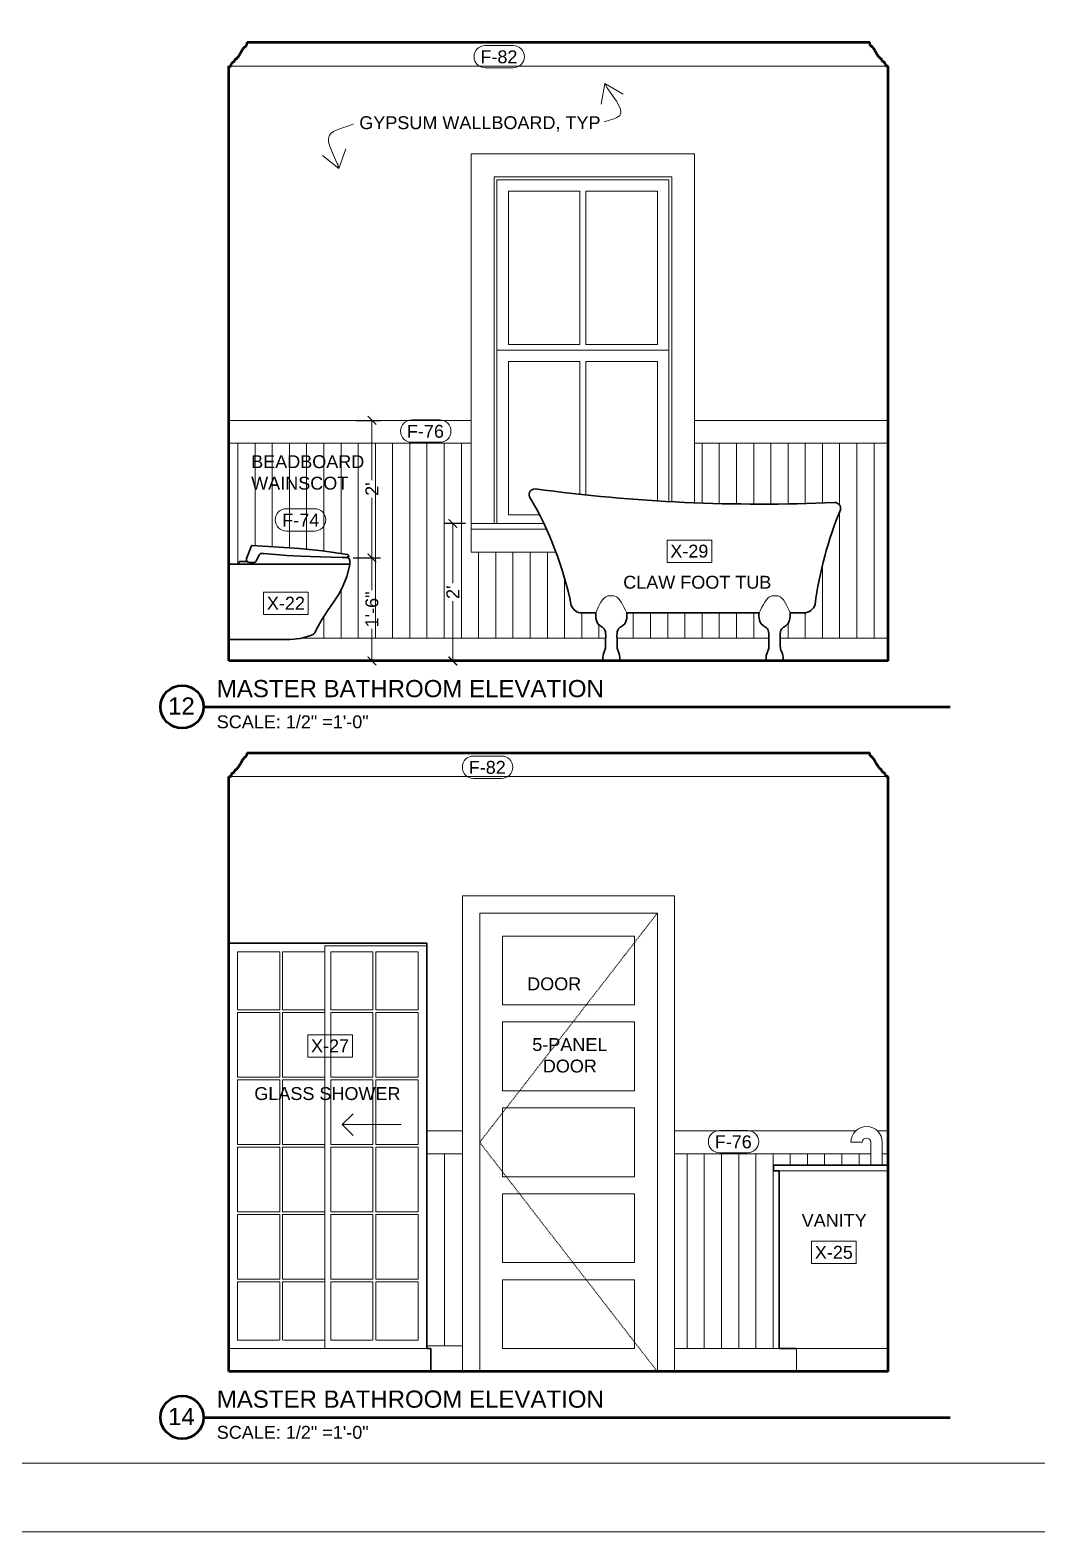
# Model space of a CAD drawing. Header units: inches. Extents: x -4969 to 16721, y 2489 to 24693.
# Drawn here: x 2910.7 to 3086.4, y 3602.5 to 3864.6 of the extents above; entities that cross this region are included whole.
import ezdxf

# ---------------------------------------------------------------- set-up
doc = ezdxf.new("R2010")
doc.units = ezdxf.units.IN
doc.header["$MEASUREMENT"] = 0
doc.linetypes.add('DASHED2', pattern=[0.375, 0.25, -0.125])
doc.layers.get('0').update_dxf_attribs({"lineweight": 5})
doc.layers.add('0-NPLT', color=1, linetype='Continuous', plot=False)
for name, color, linetype, lineweight in [('1', 1, 'Continuous', 9), ('2', 6, 'Continuous', 20), ('3', 3, 'Continuous', 30), ('5', 4, 'Continuous', 50), ('A-DIMSx', 7, 'Continuous', 9), ('A-SYMB', 7, 'Continuous', 20), ('A-TEXTx', 7, 'Continuous', 20), ('TB-11x17', 7, 'Continuous', 100)]:
    doc.layers.add(name, color=color, linetype=linetype, lineweight=lineweight)
doc.styles.get("Standard").update_dxf_attribs({"font": 'Arial.ttf'})
doc.dimstyles.get("Standard").update_dxf_attribs({"dimtxt": 3, "dimasz": 2, "dimexe": 0.03125, "dimexo": 0.0625, "dimgap": 0.03125, "dimtad": 0, "dimtoh": 1, "dimdec": 4, "dimlfac": 0.99985, "dimzin": 0, "dimdsep": 46, "dimlunit": 4, "dimtxsty": 'Standard', "dimblk": 'ARCHTICK', "dimblk1": 'ARCHTICK', "dimblk2": 'ARCHTICK', "dimcen": 0.09, "dimclrt": 256, "dimadec": 0, "dimazin": 0, "dimtfac": 1, "dimtdec": 4, "dimtofl": 0, "dimtmove": 0, "dimatfit": 3, "dimfxl": 1, "dimtolj": 1, "dimtzin": 0, "dimarcsym": 0})

# ---------------------------------------------------------------- blocks, each defined once
blk = doc.blocks.new('CALLOUT - FINISHES')
at = {"layer": 'A-SYMB', "lineweight": 20, "ltscale": 0.1}
for p, q in [((6510.71, 5650.46), (6520.5, 5650.46)), ((6520.5, 5642.67), (6510.71, 5642.67))]:
    blk.add_line(p, q, dxfattribs=at)
for centre, start, end in [((6510.71, 5646.57), 90, 270), ((6520.5, 5646.57), 270, 90)]:
    blk.add_arc(centre, 3.9, start, end, dxfattribs=at)
blk = doc.blocks.new('CALLOUT - EQUIPMENT')
at = {"layer": 'A-SYMB', "lineweight": 20, "ltscale": 0.1}
for p, q in [((6507.92, 5642.87), (6523.51, 5642.87)), ((6507.92, 5635.08), (6507.92, 5642.87)), ((6523.51, 5635.08), (6523.51, 5642.87)), ((6523.51, 5635.08), (6507.92, 5635.08))]:
    blk.add_line(p, q, dxfattribs=at)
blk = doc.blocks.new('_ArchTick')
at = {"color": 0, "linetype": 'ByBlock', "lineweight": 0, "const_width": 0.15}
blk.add_lwpolyline([(-0.5, -0.5), (0.5, 0.5)], dxfattribs=at)
blk = doc.blocks.new('*D606')
at = {"layer": 'A-DIMSx', "color": 0, "lineweight": -2, "ltscale": 0.1, "transparency": 16777216}
for p, q in [((2967.03, 3772.5), (2971.82, 3772.5)), ((2967.02, 3754.5), (2971.82, 3754.5))]:
    blk.add_line(p, q, dxfattribs=at)
at = {"layer": 'A-DIMSx', "color": 0, "lineweight": 5, "ltscale": 0.1, "transparency": 16777216}
for p, q in [((2970.32, 3772.5), (2970.32, 3766.89)), ((2970.32, 3754.5), (2970.32, 3760.12))]:
    blk.add_line(p, q, dxfattribs=at)
at = {"layer": 'Defpoints', "color": 0, "ltscale": 0.1, "transparency": 16777216}
for p in [(2966.03, 3772.5), (2966.02, 3754.5), (2970.32, 3754.5)]:
    blk.add_point(p, dxfattribs=at)
at = {"layer": 'A-DIMSx', "color": 0, "lineweight": 5, "ltscale": 0.1, "transparency": 16777216, "xscale": 1.5, "yscale": 1.5, "zscale": 1.5}
for p, rotation in [((2970.32, 3772.5), 90), ((2970.32, 3754.5), 270)]:
    blk.add_blockref('_ArchTick', p, dxfattribs=dict(at, rotation=rotation))
at = {"layer": 'A-DIMSx', "ltscale": 0.1, "transparency": 16777216, "insert": (2970.32, 3763.5), "char_height": 2.25, "attachment_point": 5, "rotation": 90}
blk.add_mtext('\\A1;1\'-6"', dxfattribs=at)
blk = doc.blocks.new('dreamline shower')
at = {"layer": '1'}
for p, q in [((3351.43, 4361.46), (3333.68, 4361.46)), ((3342.56, 4360.43), (3335.18, 4360.43)), ((3335.18, 4360.43), (3335.18, 4350.31)), ((3342.56, 4360.43), (3342.56, 4350.31)), ((3350.43, 4360.43), (3343.06, 4360.43)), ((3343.06, 4360.43), (3343.06, 4350.31)), ((3350.43, 4360.43), (3350.43, 4350.31)), ((3351.43, 4360.43), (3358.81, 4360.43)), ((3351.43, 4360.43), (3351.43, 4350.31)), ((3358.81, 4360.43), (3358.81, 4350.31)), ((3359.31, 4360.43), (3366.68, 4360.43)), ((3359.31, 4360.43), (3359.31, 4350.31)), ((3366.68, 4360.43), (3366.68, 4350.31)), ((3335.18, 4350.31), (3342.56, 4350.31)), ((3335.18, 4349.81), (3335.18, 4338.56)), ((3335.18, 4349.81), (3342.56, 4349.81)), ((3342.56, 4349.81), (3342.56, 4338.56)), ((3343.06, 4350.31), (3350.43, 4350.31)), ((3343.06, 4349.81), (3343.06, 4338.56)), ((3343.06, 4349.81), (3350.43, 4349.81)), ((3350.43, 4349.81), (3350.43, 4338.56)), ((3358.81, 4350.31), (3351.43, 4350.31)), ((3351.43, 4349.81), (3351.43, 4338.56)), ((3358.81, 4349.81), (3351.43, 4349.81)), ((3358.81, 4349.81), (3358.81, 4338.56)), ((3366.68, 4350.31), (3359.31, 4350.31)), ((3359.31, 4349.81), (3359.31, 4338.56)), ((3366.68, 4349.81), (3359.31, 4349.81)), ((3366.68, 4349.81), (3366.68, 4338.56)), ((3335.18, 4338.56), (3342.56, 4338.56)), ((3335.18, 4338.06), (3335.18, 4326.81)), ((3335.18, 4338.06), (3342.56, 4338.06)), ((3342.56, 4338.06), (3342.56, 4326.81)), ((3343.06, 4338.56), (3350.43, 4338.56)), ((3343.06, 4338.06), (3343.06, 4326.81)), ((3343.06, 4338.06), (3350.43, 4338.06)), ((3350.43, 4338.06), (3350.43, 4326.81)), ((3358.81, 4338.56), (3351.43, 4338.56)), ((3351.43, 4338.06), (3351.43, 4326.81)), ((3358.81, 4338.06), (3351.43, 4338.06)), ((3358.81, 4338.06), (3358.81, 4326.81)), ((3366.68, 4338.56), (3359.31, 4338.56)), ((3359.31, 4338.06), (3359.31, 4326.81)), ((3366.68, 4338.06), (3359.31, 4338.06)), ((3366.68, 4338.06), (3366.68, 4326.81)), ((3335.18, 4326.81), (3342.56, 4326.81)), ((3335.18, 4326.31), (3335.18, 4315.06)), ((3335.18, 4326.31), (3342.56, 4326.31)), ((3342.56, 4326.31), (3342.56, 4315.06)), ((3343.06, 4326.81), (3350.43, 4326.81)), ((3343.06, 4326.31), (3343.06, 4315.06)), ((3343.06, 4326.31), (3350.43, 4326.31)), ((3350.43, 4326.31), (3350.43, 4315.06)), ((3358.81, 4326.81), (3351.43, 4326.81)), ((3351.43, 4326.31), (3351.43, 4315.06)), ((3358.81, 4326.31), (3351.43, 4326.31)), ((3358.81, 4326.31), (3358.81, 4315.06)), ((3366.68, 4326.81), (3359.31, 4326.81)), ((3359.31, 4326.31), (3359.31, 4315.06)), ((3366.68, 4326.31), (3359.31, 4326.31)), ((3366.68, 4326.31), (3366.68, 4315.06)), ((3335.18, 4315.06), (3342.56, 4315.06)), ((3335.18, 4314.56), (3335.18, 4303.31)), ((3335.18, 4314.56), (3342.56, 4314.56)), ((3342.56, 4314.56), (3342.56, 4303.31)), ((3343.06, 4315.06), (3350.43, 4315.06)), ((3343.06, 4314.56), (3343.06, 4303.31)), ((3343.06, 4314.56), (3350.43, 4314.56)), ((3350.43, 4314.56), (3350.43, 4303.31)), ((3358.81, 4315.06), (3351.43, 4315.06)), ((3351.43, 4314.56), (3351.43, 4303.31)), ((3358.81, 4314.56), (3351.43, 4314.56)), ((3358.81, 4314.56), (3358.81, 4303.31)), ((3366.68, 4315.06), (3359.31, 4315.06)), ((3359.31, 4314.56), (3359.31, 4303.31)), ((3366.68, 4314.56), (3359.31, 4314.56)), ((3366.68, 4314.56), (3366.68, 4303.31)), ((3335.18, 4303.31), (3342.56, 4303.31)), ((3335.18, 4302.81), (3335.18, 4292.68)), ((3335.18, 4302.81), (3342.56, 4302.81)), ((3342.56, 4302.81), (3342.56, 4292.68)), ((3343.06, 4303.31), (3350.43, 4303.31)), ((3343.06, 4302.81), (3343.06, 4292.68)), ((3343.06, 4302.81), (3350.43, 4302.81)), ((3350.43, 4302.81), (3350.43, 4292.68)), ((3358.81, 4303.31), (3351.43, 4303.31)), ((3351.43, 4302.81), (3351.43, 4292.68)), ((3358.81, 4302.81), (3351.43, 4302.81)), ((3358.81, 4302.81), (3358.81, 4292.68)), ((3366.68, 4303.31), (3359.31, 4303.31)), ((3359.31, 4302.81), (3359.31, 4292.68)), ((3366.68, 4302.81), (3359.31, 4302.81)), ((3366.68, 4302.81), (3366.68, 4292.68)), ((3342.43, 4292.68), (3335.18, 4292.68)), ((3350.43, 4292.68), (3343.18, 4292.68)), ((3351.43, 4292.68), (3358.68, 4292.68)), ((3359.43, 4292.68), (3366.68, 4292.68))]:
    blk.add_line(p, q, dxfattribs=at)
at = {"layer": '2', "ltscale": 0.25}
for p, q in [((3351.43, 4361.46), (3351.43, 4291.18)), ((3368.18, 4291.18), (3333.68, 4291.18))]:
    blk.add_line(p, q, dxfattribs=at)
at = {"layer": '3'}
for p, q in [((3368.18, 4361.93), (3333.68, 4361.93)), ((3333.68, 4361.93), (3333.68, 4291.18))]:
    blk.add_line(p, q, dxfattribs=at)
blk.add_lwpolyline([(3333.68, 4291.18), (3332.93, 4291.18), (3332.93, 4287.18)], dxfattribs=at)
blk = doc.blocks.new('clawfoot bath streamline 55in elevation')
at = {"layer": '1'}
for points, knots in [([(3737.46, 4295.58), (3738.03, 4296.93), (3738.7, 4298.54), (3739.96, 4298.58), (3740.17, 4298.58)], [9.406099, 9.406099, 9.406099, 9.406099, 12.502991, 13.106703, 13.106703, 13.106703, 13.106703]), ([(3742.87, 4295.58), (3742.21, 4296.92), (3741.39, 4298.59), (3740.37, 4298.58), (3740.17, 4298.58)], [10.057946, 10.057946, 10.057946, 10.057946, 12.502991, 13.106703, 13.106703, 13.106703, 13.106703]), ([(3765.95, 4295.58), (3766.61, 4296.92), (3767.42, 4298.59), (3768.45, 4298.58), (3768.65, 4298.58)], [10.057946, 10.057946, 10.057946, 10.057946, 12.502991, 13.106703, 13.106703, 13.106703, 13.106703]), ([(3771.35, 4295.58), (3770.79, 4296.93), (3770.12, 4298.54), (3768.86, 4298.58), (3768.65, 4298.58)], [9.406099, 9.406099, 9.406099, 9.406099, 12.502991, 13.106703, 13.106703, 13.106703, 13.106703])]:
    blk.add_open_spline(points, degree=3, knots=knots, dxfattribs=at)
at = {"layer": '3', "ltscale": 0.25}
for p, q in [((3735.05, 4295.58), (3737.46, 4295.58)), ((3742.87, 4295.58), (3765.95, 4295.58)), ((3771.35, 4295.58), (3773.77, 4295.58))]:
    blk.add_line(p, q, dxfattribs=at)
for centre, radius, start, end in [((3726.83, 4316.21), 1, 87.4022, 201), ((3766.29, 4607.99), 293.43, 262.281, 272.5057), ((3673.44, 4284.83), 60.94, 11.3929, 30.6071), ((3779.16, 4313.84), 1, 345, 92.5057), ((3842.97, 4287.89), 67.89, 157.7672, 172.2328), ((3735.05, 4297.58), 2, 201, 270), ((3773.77, 4297.58), 2, 270, 345)]:
    blk.add_arc(centre, radius, start, end, dxfattribs=at)
for points in [[(3738.67, 4287.18), (3738.66, 4287.61), (3738.66, 4288.27), (3739.25, 4289.34), (3739.07, 4290.85), (3739.35, 4292.79), (3737.73, 4293.48), (3737.4, 4294.54), (3737.45, 4295.42), (3737.46, 4295.58)], [(3741.67, 4287.18), (3741.67, 4287.61), (3741.67, 4288.27), (3741.08, 4289.34), (3741.26, 4290.85), (3740.98, 4292.79), (3742.61, 4293.48), (3742.93, 4294.54), (3742.89, 4295.42), (3742.87, 4295.58)], [(3767.15, 4287.18), (3767.15, 4287.61), (3767.15, 4288.27), (3767.73, 4289.34), (3767.56, 4290.85), (3767.84, 4292.79), (3766.21, 4293.48), (3765.89, 4294.54), (3765.93, 4295.42), (3765.95, 4295.58)], [(3770.15, 4287.18), (3770.15, 4287.61), (3770.16, 4288.27), (3769.57, 4289.34), (3769.74, 4290.85), (3769.46, 4292.79), (3771.09, 4293.48), (3771.41, 4294.54), (3771.37, 4295.42), (3771.35, 4295.58)]]:
    blk.add_open_spline(points, degree=3, knots=[0, 0, 0, 0, 1.260464, 1.948843, 3.534654, 5.902875, 6.578763, 8.467629, 8.904606, 8.904606, 8.904606, 8.904606], dxfattribs=at)
blk = doc.blocks.new('BORDER 11X17')
at = {"layer": '0-NPLT', "lineweight": 9, "ltscale": 0.1}
blk.add_lwpolyline([(29864.74, -10461.77), (29048.74, -10461.77), (29048.74, -10989.77), (29864.74, -10989.77), (29864.74, -10461.77)], dxfattribs=at)
blk.add_lwpolyline([(29792.74, -10473.77), (29078.74, -10473.77), (29078.74, -10977.77), (29792.74, -10977.77)], close=True, dxfattribs=at)
blk = doc.blocks.new('*D615')
at = {"layer": 'A-DIMSx', "color": 0, "lineweight": -2, "ltscale": 0.1, "transparency": 16777216}
for p, q in [((2986.62, 3778.5), (2982.93, 3778.5)), ((2986.62, 3754.5), (2982.93, 3754.5))]:
    blk.add_line(p, q, dxfattribs=at)
at = {"layer": 'A-DIMSx', "color": 0, "lineweight": 5, "ltscale": 0.1, "transparency": 16777216}
for p, q in [((2984.43, 3778.5), (2984.43, 3768.06)), ((2984.43, 3754.5), (2984.43, 3764.95))]:
    blk.add_line(p, q, dxfattribs=at)
at = {"layer": 'Defpoints', "color": 0, "ltscale": 0.1, "transparency": 16777216}
for p in [(2987.62, 3778.5), (2984.43, 3754.5), (2987.62, 3754.5)]:
    blk.add_point(p, dxfattribs=at)
at = {"layer": 'A-DIMSx', "color": 0, "lineweight": 5, "ltscale": 0.1, "transparency": 16777216, "xscale": 1.5, "yscale": 1.5, "zscale": 1.5}
for p, rotation in [((2984.43, 3778.5), 90), ((2984.43, 3754.5), 270)]:
    blk.add_blockref('_ArchTick', p, dxfattribs=dict(at, rotation=rotation))
at = {"layer": 'A-DIMSx', "ltscale": 0.1, "transparency": 16777216, "insert": (2984.43, 3766.5), "char_height": 2.25, "attachment_point": 5, "rotation": 90}
blk.add_mtext("\\A1;2'", dxfattribs=at)
blk = doc.blocks.new('*D616')
at = {"layer": 'A-DIMSx', "color": 0, "lineweight": -2, "ltscale": 0.1, "transparency": 16777216}
for p, q in [((2967.5, 3796.5), (2971.82, 3796.5)), ((2967.03, 3772.5), (2971.82, 3772.5))]:
    blk.add_line(p, q, dxfattribs=at)
at = {"layer": 'A-DIMSx', "color": 0, "lineweight": 5, "ltscale": 0.1, "transparency": 16777216}
for p, q in [((2970.32, 3796.5), (2970.32, 3786.06)), ((2970.32, 3772.5), (2970.32, 3782.95))]:
    blk.add_line(p, q, dxfattribs=at)
at = {"layer": 'Defpoints', "color": 0, "ltscale": 0.1, "transparency": 16777216}
for p in [(2966.5, 3796.5), (2970.32, 3796.5), (2966.03, 3772.5)]:
    blk.add_point(p, dxfattribs=at)
at = {"layer": 'A-DIMSx', "color": 0, "lineweight": 5, "ltscale": 0.1, "transparency": 16777216, "xscale": 1.5, "yscale": 1.5, "zscale": 1.5}
for p, rotation in [((2970.32, 3796.5), 90), ((2970.32, 3772.5), 270)]:
    blk.add_blockref('_ArchTick', p, dxfattribs=dict(at, rotation=rotation))
at = {"layer": 'A-DIMSx', "ltscale": 0.1, "transparency": 16777216, "insert": (2970.32, 3784.5), "char_height": 2.25, "attachment_point": 5, "rotation": 90}
blk.add_mtext("\\A1;2'", dxfattribs=at)

msp = doc.modelspace()

# ---------------------------------------------------------------- hatches: boundary and pattern name
at = {"layer": '1', "ltscale": 0.25}
h = msp.add_hatch(dxfattribs=at)
h.set_pattern_fill('ANSI31', color=256, scale=24, angle=45, style=0)
h.set_pattern_definition([(90, (-728.0746, -532.6808), (-3, 9e-16), [])])
edge = h.paths.add_edge_path()
edge.add_line((2987.6216451, 3792.5008993), (2945.3715963, 3792.5008975))
edge.add_line((2945.3715963, 3792.5008975), (2945.3715963, 3771.4120097))
edge.add_line((2945.3715963, 3771.4120097), (2947.113402, 3771.4120097))
edge.add_line((2947.113402, 3771.4120097), (2947.113402, 3771.8449291))
edge.add_line((2947.113402, 3771.8449291), (2948.4244718, 3771.8437386))
edge.add_line((2948.4244718, 3771.8437386), (2948.4507484, 3771.8529354))
edge.add_line((2948.4507484, 3771.8529354), (2948.4592882, 3771.8647599))
edge.add_line((2948.4592882, 3771.8647599), (2948.4652005, 3771.8844673))
edge.add_line((2948.4652005, 3771.8844673), (2948.4630461, 3772.020673))
edge.add_line((2948.4630461, 3772.020673), (2948.4402288, 3772.0588787))
edge.add_line((2948.4402288, 3772.0588787), (2948.4318675, 3772.3264429))
edge.add_line((2948.4318675, 3772.3264429), (2949.3380222, 3774.6729954))
edge.add_line((2949.3380222, 3774.6729954), (2954.1408868, 3774.3954108))
edge.add_line((2954.1408868, 3774.3954108), (2957.6390583, 3774.1505925))
edge.add_line((2957.6390583, 3774.1505925), (2961.683261, 3773.7413328))
edge.add_line((2961.683261, 3773.7413328), (2966.1412965, 3773.0881492))
edge.add_line((2966.1412965, 3773.0881492), (2966.2519051, 3772.9473746))
edge.add_line((2966.2519051, 3772.9473746), (2966.3405345, 3772.6620311))
edge.add_line((2966.3405345, 3772.6620311), (2966.0292048, 3772.6770954))
edge.add_line((2966.0292048, 3772.6770954), (2966.0266738, 3772.5632031))
edge.add_line((2966.0266738, 3772.5632031), (2966.2983883, 3772.4424411))
edge.add_line((2966.2983883, 3772.4424411), (2966.4722826, 3772.0560861))
edge.add_line((2966.4722826, 3772.0560861), (2966.5042494, 3771.7272848))
edge.add_line((2966.5042494, 3771.7272848), (2966.4447323, 3771.4120097))
edge.add_line((2966.4447323, 3771.4120097), (2966.4261684, 3771.0273075))
edge.add_line((2966.4261684, 3771.0273075), (2965.9419269, 3769.2200936))
edge.add_line((2965.9419269, 3769.2200936), (2965.1788422, 3767.3836637))
edge.add_line((2965.1788422, 3767.3836637), (2964.5658419, 3766.1613991))
edge.add_line((2964.5658419, 3766.1613991), (2963.6376601, 3764.7483001))
edge.add_line((2963.6376601, 3764.7483001), (2962.5562578, 3763.2265396))
edge.add_line((2962.5562578, 3763.2265396), (2961.5147857, 3761.6183678))
edge.add_line((2961.5147857, 3761.6183678), (2960.6350997, 3760.045336))
edge.add_line((2960.6350997, 3760.045336), (2960.3042217, 3759.3621845))
edge.add_line((2960.3042217, 3759.3621845), (2960.104597, 3759.1625598))
edge.add_line((2960.104597, 3759.1625598), (2959.9072553, 3759.0529256))
edge.add_line((2959.9072553, 3759.0529256), (2959.628471, 3758.9464237))
edge.add_line((2959.628471, 3758.9464237), (2958.8915628, 3758.7036284))
edge.add_line((2958.8915628, 3758.7036284), (2958.0585229, 3758.5008975))
edge.add_line((2958.0585229, 3758.5008975), (3011.1034271, 3758.5008975))
edge.add_spline(control_points=[(3011.1034271, 3758.5008975), (3011.1236121, 3759.2105301), (3011.1226038, 3760.1758225), (3009.6512653, 3760.7946355), (3009.3301291, 3761.8604976), (3009.3718431, 3762.7364927), (3009.3893865, 3762.9008975)], knot_values=[4.0085800984, 4.0085800984, 4.0085800984, 4.0085800984, 5.9028754533, 6.5787627045, 8.4676293766, 8.9046058997, 8.9046058997, 8.9046058997, 8.9046058997], degree=3, periodic=0)
edge.add_line((3009.3893865, 3762.9008975), (3006.9760078, 3762.9008975))
edge.add_arc((3006.9760078, 3764.9008975), 2, 201, 270, ccw=False)
edge.add_arc((2945.3683865, 3752.1461277), 60.9412575, 11.392851904, 20.502329752)
edge.add_line((3002.4494998, 3773.4905269), (2987.6216559, 3773.4905269))
edge.add_line((2987.6216559, 3773.4905269), (2987.6216559, 3778.5008971))
edge.add_line((2987.6216559, 3778.5008971), (2987.6216451, 3792.5008993))
edge = h.paths.add_edge_path()
edge.add_spline(control_points=[(3039.5893024, 3758.5008975), (3039.6094874, 3759.2105301), (3039.608479, 3760.1758225), (3038.1371406, 3760.7946355), (3037.8160043, 3761.8604976), (3037.8577183, 3762.7364927), (3037.8752617, 3762.9008975)], knot_values=[4.0085800984, 4.0085800984, 4.0085800984, 4.0085800984, 5.9028754533, 6.5787627045, 8.4676293766, 8.9046058997, 8.9046058997, 8.9046058997, 8.9046058997], degree=3, periodic=0)
edge.add_line((3037.8752617, 3762.9008975), (3014.7930639, 3762.9008975))
edge.add_spline(control_points=[(3014.7930639, 3762.9008975), (3014.8106073, 3762.7364927), (3014.8523213, 3761.8604976), (3014.531185, 3760.7946355), (3013.0598466, 3760.1758225), (3013.0588383, 3759.2105301), (3013.0790232, 3758.5008975)], knot_values=[4.0085800984, 4.0085800984, 4.0085800984, 4.0085800984, 4.4455566216, 6.3344232937, 7.0103105449, 8.9046058997, 8.9046058997, 8.9046058997, 8.9046058997], degree=3, periodic=0)
edge.add_line((3013.0790232, 3758.5008975), (3039.5893024, 3758.5008975))
edge = h.paths.add_edge_path()
edge.add_line((3060.3715963, 3792.5008979), (3026.6215462, 3792.5008993))
edge.add_line((3026.6215462, 3792.5008993), (3026.6215379, 3782.101706))
edge.add_arc((3038.210571, 4075.3076871), 293.4349213, 267.736549471, 272.505654611)
edge.add_arc((3051.0826725, 3781.1542715), 1, -15.000000001, 92.505654611, ccw=False)
edge.add_arc((3114.8907891, 3755.2080806), 67.8894838, 157.767221379, 172.232778621)
edge.add_arc((3045.6923178, 3764.9008975), 2, 270, 345, ccw=False)
edge.add_line((3045.6923178, 3762.9008975), (3043.2789391, 3762.9008975))
edge.add_spline(control_points=[(3043.2789391, 3762.9008975), (3043.2964826, 3762.7364927), (3043.3381965, 3761.8604976), (3043.0170603, 3760.7946355), (3041.5457218, 3760.1758225), (3041.5447135, 3759.2105301), (3041.5648985, 3758.5008975)], knot_values=[4.0085800984, 4.0085800984, 4.0085800984, 4.0085800984, 4.4455566216, 6.3344232937, 7.0103105449, 8.9046058997, 8.9046058997, 8.9046058997, 8.9046058997], degree=3, periodic=0)
edge.add_line((3041.5648985, 3758.5008975), (3060.3715963, 3758.5008975))
edge.add_line((3060.3715963, 3758.5008975), (3060.3715963, 3792.5008979))
h = msp.add_hatch(dxfattribs=at)
h.set_pattern_fill('ANSI31', color=256, scale=24, angle=45, style=0)
h.set_pattern_definition([(90, (-535.6905, -656.6808), (-3, 9e-16), [])])
h.paths.add_polyline_path([(3042.6215963, 3665.5008975), (3041.6215963, 3665.5008975), (3041.6215963, 3666.5008975), (3057.3715963, 3666.5008975), (3057.3715963, 3668.5008974), (3023.1215963, 3668.5008974), (3023.1215963, 3634.5008975), (3042.6215963, 3634.5008975)])

# ---------------------------------------------------------------- linework, layer by layer
for p, q in [((2945.3715963, 3858.3298313), (3060.0000785, 3858.3298313)), ((2945.3715963, 3734.3298313), (3060.0000785, 3734.3298313)), ((2993.1215963, 3694.5008975), (3016.1215963, 3694.5008975))]:
    msp.add_line(p, q, dxfattribs=at)
at = {"layer": '1'}
for p, q in [((3026.6215865, 3842.9908384), (2987.6216061, 3843.0005606)), ((2987.6216061, 3843.0005606), (2987.6216559, 3778.5008971)), ((3026.6215865, 3842.9908384), (3026.6215379, 3782.101706)), ((3022.6215963, 3838.9965931), (2991.6215963, 3838.9948408)), ((2991.6215963, 3838.9948408), (2991.6215963, 3778.5008922)), ((3022.6215963, 3838.9965931), (3022.6215963, 3782.287147)), ((2994.1215963, 3809.7457307), (2994.1215963, 3836.4957307)), ((3006.6215963, 3836.4957307), (2994.1215963, 3836.4957307)), ((3006.6215963, 3809.7457307), (3006.6215963, 3836.4957307)), ((3007.6215963, 3836.4957307), (3020.1215963, 3836.4957307)), ((3007.6215963, 3809.7457307), (3007.6215963, 3836.4957307)), ((3020.1215963, 3809.7457307), (3020.1215963, 3836.4957307)), ((3022.1215963, 3808.7467324), (2992.1215544, 3808.745063)), ((2994.1215963, 3809.7457307), (3006.6215963, 3809.7457307)), ((3020.1215963, 3809.7457307), (3007.6215963, 3809.7457307)), ((2994.1215963, 3779.9957307), (2994.1215963, 3806.7457307)), ((3006.6215963, 3806.7457307), (2994.1215963, 3806.7457307)), ((3006.6215963, 3783.5780353), (3006.6215963, 3806.7457307)), ((3007.6215963, 3806.7457307), (3020.1215963, 3806.7457307)), ((3007.6215963, 3783.471487), (3007.6215963, 3806.7457307)), ((3020.1215963, 3782.4308494), (3020.1215963, 3806.7457307)), ((2945.3715963, 3792.5008975), (2987.6216451, 3792.5008993)), ((3060.3715963, 3792.5008979), (3026.6215475, 3792.5008993)), ((2994.1215963, 3779.9957307), (2999.5738888, 3779.9957307)), ((2987.6216559, 3778.5008971), (2987.6216559, 3773.4905269)), ((2987.6216559, 3777.5008975), (3000.7847426, 3777.5008975)), ((3002.4494998, 3773.4905269), (2987.6216559, 3773.4905269)), ((3011.1034271, 3758.5008975), (2958.0585229, 3758.5008975)), ((3039.5893024, 3758.5008975), (3013.0790232, 3758.5008975)), ((3060.3715963, 3758.5008975), (3041.5648985, 3758.5008975)), ((2986.1215963, 3713.5008975), (3023.1215963, 3713.5008975)), ((2986.1215963, 3630.5008975), (2986.1215963, 3713.5008975)), ((3023.1215963, 3630.5008975), (3023.1215963, 3713.5008975)), ((2979.8715963, 3668.5008974), (2986.1215963, 3668.5008974)), ((2982.9965963, 3668.5008974), (2982.9965963, 3635.004583)), ((3023.1215963, 3668.5008974), (3057.3715963, 3668.5008974)), ((3059.3715963, 3668.5008974), (3060.3715963, 3668.5008974)), ((2979.8715963, 3635.004583), (2986.1215963, 3635.004583)), ((3041.3715963, 3634.5008975), (3023.1215963, 3634.5008975))]:
    msp.add_line(p, q, dxfattribs=at)
at = {"layer": '1', "linetype": 'DASHED2', "ltscale": 0.25}
for p, q in [((2989.1215963, 3670.5008975), (3020.1215963, 3710.5008975)), ((3020.1215963, 3630.5008975), (2989.1215963, 3670.5008975))]:
    msp.add_line(p, q, dxfattribs=at)
at = {"layer": '1', "ltscale": 0.25}
for points in [[(2993.1215963, 3706.5008975), (2993.1215963, 3694.5008975), (3016.1215963, 3694.5008975), (3016.1215963, 3706.5008975)], [(2993.1215963, 3691.5008975), (2993.1215963, 3679.5008975), (3016.1215963, 3679.5008975), (3016.1215963, 3691.5008975)], [(2993.1215963, 3676.5008975), (2993.1215963, 3664.5008975), (3016.1215963, 3664.5008975), (3016.1215963, 3676.5008975)], [(2993.1215963, 3661.5008975), (2993.1215963, 3649.5008975), (3016.1215963, 3649.5008975), (3016.1215963, 3661.5008975)], [(2993.1215963, 3646.5008975), (2993.1215963, 3634.5008975), (3016.1215963, 3634.5008975), (3016.1215963, 3646.5008975)]]:
    msp.add_lwpolyline(points, close=True, dxfattribs=at)
at = {"layer": '2'}
for p, q in [((3022.1215963, 3838.4965648), (2992.1215963, 3838.494869)), ((2992.1215963, 3838.494869), (2992.1215963, 3778.5008922)), ((3022.1215963, 3838.4965648), (3022.1215963, 3782.3141753)), ((2945.3715963, 3796.5008975), (2987.621642, 3796.5008975)), ((3060.3715963, 3796.5008975), (3026.6215506, 3796.5008975)), ((2992.1215963, 3778.5008922), (3000.3162096, 3778.5008922)), ((2989.1215963, 3630.5008975), (2989.1215963, 3710.5008975)), ((2989.1215963, 3710.5008975), (3020.1215963, 3710.5008975)), ((2996.1215963, 3710.5008975), (3020.1215963, 3710.5008975)), ((3020.1215963, 3710.5008975), (3020.1215963, 3630.5008975)), ((3020.1215963, 3710.5008975), (3020.1215963, 3630.5008975)), ((2979.8715963, 3672.5008975), (2986.1215963, 3672.5008975)), ((3023.1215963, 3672.5008975), (3054.7341377, 3672.5008975)), ((3058.5090549, 3672.5008975), (3060.3715963, 3672.5008975)), ((3041.3715963, 3665.5008975), (3060.3715963, 3665.5008975)), ((3044.3715963, 3634.5008975), (3044.3715963, 3630.5008975)), ((3044.3715963, 3634.5008975), (3060.3715963, 3634.5008975))]:
    msp.add_line(p, q, dxfattribs=at)
at = {"layer": '2', "ltscale": 0.1}
msp.add_line((2992.1215963, 3778.5008922), (2987.6216559, 3778.5008961), dxfattribs=at)
at = {"layer": '2', "ltscale": 0.25}
for p, q in [((3055.8715963, 3670.5008975), (3053.8715963, 3670.5008975)), ((3057.3715963, 3666.5008975), (3057.3715963, 3670.5008975)), ((3059.3715963, 3666.5008975), (3059.3715963, 3670.5008975))]:
    msp.add_line(p, q, dxfattribs=at)
msp.add_lwpolyline([(2975.3946719, 3673.5885513), (2965.1378465, 3673.5885513), (2967.0367935, 3675.4874984), (2965.1378465, 3673.5885513), (2967.0367717, 3671.6896261)], dxfattribs=at)
for radius in [2.75, 0.75]:
    msp.add_arc((3056.6215963, 3670.5008975), radius, 0, 180, dxfattribs=at)
at = {"layer": '3', "ltscale": 0.1}
for p, q in [((3060.3715963, 3666.5008975), (3040.3715963, 3666.5008975)), ((3040.3715963, 3666.5008975), (3040.3715963, 3665.5008975)), ((3040.3715963, 3665.5008975), (3041.3715963, 3665.5008975)), ((3041.3715963, 3665.5008975), (3041.3715963, 3634.5008975)), ((3041.3715963, 3634.5008975), (3044.3715963, 3634.5008975))]:
    msp.add_line(p, q, dxfattribs=at)
at = {"layer": '3', "ltscale": 0.25}
for points in [[(2947.113402, 3771.4117503), (2947.113402, 3771.7264068), (2947.116046, 3771.7649453), (2947.1344396, 3771.8017325), (2947.1617672, 3771.8290601), (2947.2106415, 3771.8432494), (2947.226933, 3771.844826), (2948.4244718, 3771.8437386), (2948.4507484, 3771.8529354), (2948.4592882, 3771.8647599), (2948.4652005, 3771.8844673), (2948.4630361, 3772.021309), (2948.4379768, 3772.1309433), (2948.4348444, 3772.2311803), (2948.4442416, 3772.343947), (2948.4567713, 3772.3909331), (2949.3131856, 3774.6086792), (2949.3399417, 3774.6459311), (2949.3573909, 3774.6592746), (2949.3943423, 3774.6654332), (2949.4333466, 3774.667486), (2954.1408868, 3774.3954108), (2957.6390583, 3774.1505925), (2961.683261, 3773.7413328), (2966.00672, 3773.1078672), (2966.1219979, 3773.0740743), (2966.1989799, 3773.0147339), (2966.2519051, 3772.9473746), (2966.3176606, 3772.735674), (2966.3176606, 3772.6955792), (2966.2719664, 3772.6653489), (2966.0292048, 3772.6770954), (2966.0252893, 3772.5008975)], [(2948.4617789, 3772.0227948), (2948.5964725, 3771.7972615), (2948.7436957, 3771.7252161), (2948.9660966, 3771.6688327), (2949.2135569, 3771.6688327), (2949.7759815, 3771.6906427), (2949.9589141, 3771.7633146), (2950.0566452, 3771.8560339), (2950.1769297, 3772.021425), (2950.6589534, 3773.0370006), (2950.793647, 3773.1873562), (2950.9314729, 3773.2562692), (2951.0379748, 3773.2719312), (2951.4258774, 3773.2453016), (2954.2099892, 3773.0215637), (2955.5008839, 3772.9071574), (2957.8947938, 3772.7993853), (2959.5835104, 3772.7172323), (2961.3760798, 3772.6621704), (2965.0996026, 3772.5711367), (2966.0218659, 3772.5446243), (2966.1361361, 3772.5145532), (2966.2443921, 3772.4664394), (2966.3245818, 3772.384245), (2966.4722826, 3772.0560861), (2966.4898241, 3771.8756594), (2966.4873182, 3771.6375964), (2966.4447323, 3771.4120097)], [(2945.3712498, 3771.4120097), (2966.4447323, 3771.4120097), (2966.4261684, 3771.0273075), (2965.9419269, 3769.2200936), (2965.1788422, 3767.3836637), (2964.5658419, 3766.1613991), (2963.6376601, 3764.7483001), (2962.5562578, 3763.2265396), (2961.5147857, 3761.6183678), (2960.6350997, 3760.045336), (2960.3395276, 3759.4350793), (2960.2486878, 3759.3066506), (2960.104597, 3759.1625598), (2959.9072553, 3759.0529256), (2959.628471, 3758.9464237), (2958.8915628, 3758.7036284), (2957.7854313, 3758.4344371), (2957.1638441, 3758.3414438), (2956.7380324, 3758.2876055), (2955.9789984, 3758.2322734), (2945.3715963, 3758.2322734), (2945.3715963, 3771.4120097)]]:
    msp.add_lwpolyline(points, dxfattribs=at)
at = {"layer": '5'}
for p, q in [((2948.506855, 3861.9451077), (2948.5598099, 3862.5008975)), ((2948.5598099, 3862.5008975), (3057.1833827, 3862.5008975)), ((3057.2363376, 3861.9451077), (3057.1833827, 3862.5008975)), ((2945.3715963, 3754.5008975), (2945.3715963, 3858.3298313)), ((2945.3715963, 3858.3298313), (2945.7431141, 3858.3298313)), ((2946.3783707, 3859.1587102), (2946.3783707, 3859.4316501)), ((3059.3648219, 3859.1587102), (3059.3648219, 3859.4316501)), ((3060.3715963, 3858.3298313), (3060.0000785, 3858.3298313)), ((3060.3715963, 3754.5008975), (3060.3715963, 3858.3298313)), ((3060.3715963, 3754.5008975), (2945.3715963, 3754.5008975)), ((2948.506855, 3737.9451077), (2948.5598099, 3738.5008975)), ((2948.5598099, 3738.5008975), (3057.1833827, 3738.5008975)), ((3057.2363376, 3737.9451077), (3057.1833827, 3738.5008975)), ((2946.3783707, 3735.1587102), (2946.3783707, 3735.4316501)), ((3059.3648219, 3735.1587102), (3059.3648219, 3735.4316501)), ((2945.3715963, 3630.5008975), (2945.3715963, 3734.3298313)), ((2945.3715963, 3734.3298313), (2945.7431141, 3734.3298313)), ((3060.3715963, 3734.3298313), (3060.0000785, 3734.3298313)), ((3060.3715963, 3630.5008975), (3060.3715963, 3734.3298313)), ((3060.3715963, 3630.5008975), (2945.3715963, 3630.5008975))]:
    msp.add_line(p, q, dxfattribs=at)
at = {"layer": '5', "ltscale": 0.1}
for p, q in [((2940.8688177, 3746.5008975), (3071.2096964, 3746.5008975)), ((2940.9370956, 3622.5008975), (3071.2096964, 3622.5008975))]:
    msp.add_line(p, q, dxfattribs=at)
for centre in [(2937.1870956, 3746.5008975), (2937.1870956, 3622.5008975)]:
    msp.add_circle(centre, 3.75, dxfattribs=at)
at = {"layer": '5'}
for points, knots in [([(2946.3783707, 3859.4316501), (2946.5070966, 3859.5142503), (2946.6392107, 3859.6017453), (2946.8283614, 3859.7604138), (2947.0056413, 3859.9622107), (2947.1572876, 3860.192284), (2947.3119096, 3860.4358572), (2947.4652188, 3860.6939245), (2947.6124195, 3860.9500785), (2947.7448708, 3861.1916752), (2947.8714609, 3861.3987031), (2948.0037389, 3861.56849), (2948.1482715, 3861.7078244), (2948.3068544, 3861.8248122), (2948.4198359, 3861.8935406), (2948.506855, 3861.9451077)], [0.02252924258, 0.02252924258, 0.02252924258, 0.02252924258, 0.0848948356, 0.16525381449, 0.24407818869, 0.32590546439, 0.41317453746, 0.50401511078, 0.5962486035, 0.67928693936, 0.75221584643, 0.81459891015, 0.872600463, 0.93247186799, 0.99170471556, 0.99170471556, 0.99170471556, 0.99170471556]), ([(3059.3648219, 3859.4316501), (3059.236096, 3859.5142503), (3059.1039819, 3859.6017453), (3058.9148312, 3859.7604138), (3058.7375513, 3859.9622107), (3058.585905, 3860.192284), (3058.431283, 3860.4358572), (3058.2779738, 3860.6939245), (3058.1307731, 3860.9500785), (3057.9983218, 3861.1916752), (3057.8717317, 3861.3987031), (3057.7394537, 3861.56849), (3057.5949211, 3861.7078244), (3057.4363382, 3861.8248122), (3057.3233567, 3861.8935406), (3057.2363376, 3861.9451077)], [0.02252924258, 0.02252924258, 0.02252924258, 0.02252924258, 0.0848948356, 0.16525381449, 0.24407818869, 0.32590546439, 0.41317453746, 0.50401511078, 0.5962486035, 0.67928693936, 0.75221584643, 0.81459891015, 0.872600463, 0.93247186799, 0.99170471556, 0.99170471556, 0.99170471556, 0.99170471556]), ([(2945.7431141, 3858.3298313), (2945.7583067, 3858.4496415), (2945.7767449, 3858.571332), (2945.8453525, 3858.7472677), (2945.9495989, 3858.897522), (2946.0745117, 3859.0102629), (2946.1933991, 3859.0844878), (2946.2750697, 3859.1188529), (2946.3783707, 3859.1587102)], [0.04595771603, 0.04595771603, 0.04595771603, 0.04595771603, 0.20058811132, 0.3838219169, 0.55899294445, 0.69798130682, 0.84352384316, 0.94144460866, 0.94144460866, 0.94144460866, 0.94144460866]), ([(3060.0000785, 3858.3298313), (3059.9848859, 3858.4496415), (3059.9664477, 3858.571332), (3059.8978401, 3858.7472677), (3059.7935937, 3858.897522), (3059.6686809, 3859.0102629), (3059.5497935, 3859.0844878), (3059.4681229, 3859.1188529), (3059.3648219, 3859.1587102)], [0.04595771603, 0.04595771603, 0.04595771603, 0.04595771603, 0.20058811132, 0.3838219169, 0.55899294445, 0.69798130682, 0.84352384316, 0.94144460866, 0.94144460866, 0.94144460866, 0.94144460866]), ([(2946.3783707, 3735.4316501), (2946.5070966, 3735.5142503), (2946.6392107, 3735.6017453), (2946.8283614, 3735.7604138), (2947.0056413, 3735.9622107), (2947.1572876, 3736.192284), (2947.3119096, 3736.4358572), (2947.4652188, 3736.6939245), (2947.6124195, 3736.9500785), (2947.7448708, 3737.1916752), (2947.8714609, 3737.3987031), (2948.0037389, 3737.56849), (2948.1482715, 3737.7078244), (2948.3068544, 3737.8248122), (2948.4198359, 3737.8935406), (2948.506855, 3737.9451077)], [0.02252924258, 0.02252924258, 0.02252924258, 0.02252924258, 0.0848948356, 0.16525381449, 0.24407818869, 0.32590546439, 0.41317453746, 0.50401511078, 0.5962486035, 0.67928693936, 0.75221584643, 0.81459891015, 0.872600463, 0.93247186799, 0.99170471556, 0.99170471556, 0.99170471556, 0.99170471556]), ([(3059.3648219, 3735.4316501), (3059.236096, 3735.5142503), (3059.1039819, 3735.6017453), (3058.9148312, 3735.7604138), (3058.7375513, 3735.9622107), (3058.585905, 3736.192284), (3058.431283, 3736.4358572), (3058.2779738, 3736.6939245), (3058.1307731, 3736.9500785), (3057.9983218, 3737.1916752), (3057.8717317, 3737.3987031), (3057.7394537, 3737.56849), (3057.5949211, 3737.7078244), (3057.4363382, 3737.8248122), (3057.3233567, 3737.8935406), (3057.2363376, 3737.9451077)], [0.02252924258, 0.02252924258, 0.02252924258, 0.02252924258, 0.0848948356, 0.16525381449, 0.24407818869, 0.32590546439, 0.41317453746, 0.50401511078, 0.5962486035, 0.67928693936, 0.75221584643, 0.81459891015, 0.872600463, 0.93247186799, 0.99170471556, 0.99170471556, 0.99170471556, 0.99170471556]), ([(2945.7431141, 3734.3298313), (2945.7583067, 3734.4496415), (2945.7767449, 3734.571332), (2945.8453525, 3734.7472677), (2945.9495989, 3734.897522), (2946.0745117, 3735.0102629), (2946.1933991, 3735.0844878), (2946.2750697, 3735.1188529), (2946.3783707, 3735.1587102)], [0.04595771603, 0.04595771603, 0.04595771603, 0.04595771603, 0.20058811132, 0.3838219169, 0.55899294445, 0.69798130682, 0.84352384316, 0.94144460866, 0.94144460866, 0.94144460866, 0.94144460866]), ([(3060.0000785, 3734.3298313), (3059.9848859, 3734.4496415), (3059.9664477, 3734.571332), (3059.8978401, 3734.7472677), (3059.7935937, 3734.897522), (3059.6686809, 3735.0102629), (3059.5497935, 3735.0844878), (3059.4681229, 3735.1188529), (3059.3648219, 3735.1587102)], [0.04595771603, 0.04595771603, 0.04595771603, 0.04595771603, 0.20058811132, 0.3838219169, 0.55899294445, 0.69798130682, 0.84352384316, 0.94144460866, 0.94144460866, 0.94144460866, 0.94144460866])]:
    msp.add_open_spline(points, degree=3, knots=knots, dxfattribs=at)

# ---------------------------------------------------------------- block references
at = {"ltscale": 0.1}
msp.add_blockref('BORDER 11X17', (-26582.7391542, 14592.2729885), dxfattribs=at)
msp.add_blockref('clawfoot bath streamline 55in elevation', (-728.074577, -532.6808422))
at = {"xscale": -1}
msp.add_blockref('dreamline shower', (6313.5561753, -656.6808422), dxfattribs=at)
at = {"layer": '2', "ltscale": 0.25, "yscale": 0.5, "zscale": 0.5}
for name, p, xscale in [('CALLOUT - FINISHES', (6250.3336267, 1036.6802601), -0.5), ('CALLOUT - FINISHES', (6237.5127688, 971.3309971), -0.5), ('CALLOUT - FINISHES', (-299.9483369, 955.8496632), 0.5), ('CALLOUT - EQUIPMENT', (6283.5591747, 954.176192), -0.5), ('CALLOUT - EQUIPMENT', (6213.1706839, 945.0987771), -0.5), ('CALLOUT - FINISHES', (6248.2954934, 912.6802601), -0.5), ('CALLOUT - EQUIPMENT', (6220.8705002, 867.8478557), -0.5), ('CALLOUT - FINISHES', (6291.2173778, 847.3309971), -0.5), ('CALLOUT - EQUIPMENT', (6308.7713743, 831.799406), -0.5)]:
    msp.add_blockref(name, p, dxfattribs=dict(at, xscale=xscale))

# ---------------------------------------------------------------- texts
at = {"ltscale": 0.1, "char_height": 3}
for s, insert, width, attachment_point in [('MASTER BATHROOM ELEVATION', (2943.262019, 3751.1864742), 156.107329603, 1), ('12', (2937.0811732, 3746.6482025), 5.575289045, 5), ('MASTER BATHROOM ELEVATION', (2943.262019, 3627.1864742), 156.107329603, 1), ('14', (2937.0811732, 3622.6482025), 5.575289045, 5)]:
    msp.add_mtext(s, dxfattribs=dict(at, insert=insert, width=width, attachment_point=attachment_point))
at = {"layer": 'A-SYMB', "ltscale": 0.5, "char_height": 2.25, "width": 1.821971046, "attachment_point": 5}
for s, insert in [('{F-82}', (2992.4760874, 3859.9210509)), ('{F-76}', (2979.6552295, 3794.5717879)), ('{F-74}', (2957.9092025, 3779.090454)), ('X-29', (3025.7016354, 3773.6623013)), ('{X-22}', (2955.3131445, 3764.5848864)), ('{F-82}', (2990.437954, 3735.9210509)), ('X-27', (2963.0129609, 3687.333965)), ('{F-76}', (3033.3598385, 3670.5717879)), ('X-25', (3050.913835, 3651.2855152))]:
    msp.add_mtext(s, dxfattribs=dict(at, insert=insert))
at = {"layer": 'A-TEXTx', "ltscale": 0.25, "char_height": 2.25}
for s, insert, attachment_point in [('{GYPSUM WALLBOARD, TYP}', (2968.1165601, 3848.2370786), 4), ('{BEADBOARD \\PWAINSCOT}', (2949.2540603, 3787.3927435), 4), ('CLAW FOOT TUB', (3014.1645725, 3768.2307508), 4), ('{DOOR}', (3006.8380596, 3698.1400923), 6), ('{5-PANEL\\PDOOR}', (3004.8522689, 3685.6721317), 5), ('GLASS SHOWER', (2949.8033074, 3678.9898688), 4), ('{VANITY}', (3045.3055513, 3656.8856024), 4)]:
    msp.add_mtext(s, dxfattribs=dict(at, insert=insert, attachment_point=attachment_point))
at = {"layer": 'TB-11x17', "ltscale": 0.5, "char_height": 2.25, "width": 36.538089978, "attachment_point": 1}
for insert in [(2943.2462922, 3745.0118138), (2943.2462922, 3621.0118138)]:
    msp.add_mtext('{SCALE: 1/2" =1\'-0"}', dxfattribs=dict(at, insert=insert))

# ---------------------------------------------------------------- dimensions: what is measured, and where the dimension line sits
at = {"layer": 'A-DIMSx', "ltscale": 0.1}
for base, p1, p2, picture, middle in [((2970.3158457, 3796.5008975), (2966.0252893, 3772.5008975), (2966.4966191, 3796.5008975), '*D616', (2970.3158457, 3784.5008975)), ((2984.4316487, 3754.5008975), (2987.6216559, 3778.5008961), (2987.6216559, 3754.5008975), '*D615', (2984.4316487, 3766.5008968)), ((2970.3158457, 3754.5008975), (2966.0252893, 3772.5008975), (2966.0218659, 3754.5008975), '*D606', (2970.3158457, 3763.5008975))]:
    dim = msp.add_linear_dim(base=base, p1=p1, p2=p2, angle=90, dimstyle='Standard', override={"dimtxt": 2.25, "dimasz": 1.5, "dimexe": 1.5, "dimexo": 1, "dimgap": 0.5, "dimlfac": -47.9928, "dimlwd": 5}, dxfattribs=at)
    dim.commit()
    dim.dimension.update_dxf_attribs({"geometry": picture, "text_midpoint": middle})

# ---------------------------------------------------------------- leaders
at = {"layer": 'A-TEXTx', "path_type": 1, "annotation_type": 0, "has_hookline": 1, "text_width": 41.7892224}
for points, hookline_direction in [([(3010.9758369, 3855.2836443), (3013.5620873, 3849.6969201), (3010.8370336, 3848.5770964)], 1), ([(2964.5741074, 3840.443681), (2962.9182475, 3846.2476047), (2967.1165601, 3848.2370786)], 0)]:
    msp.add_leader(points, dimstyle='Standard', override={"dimasz": 3, "dimgap": 1, "dimldrblk": 'Open90', "dimlwd": -1}, dxfattribs=dict(at, hookline_direction=hookline_direction))

doc.saveas('drawing.dxf')
